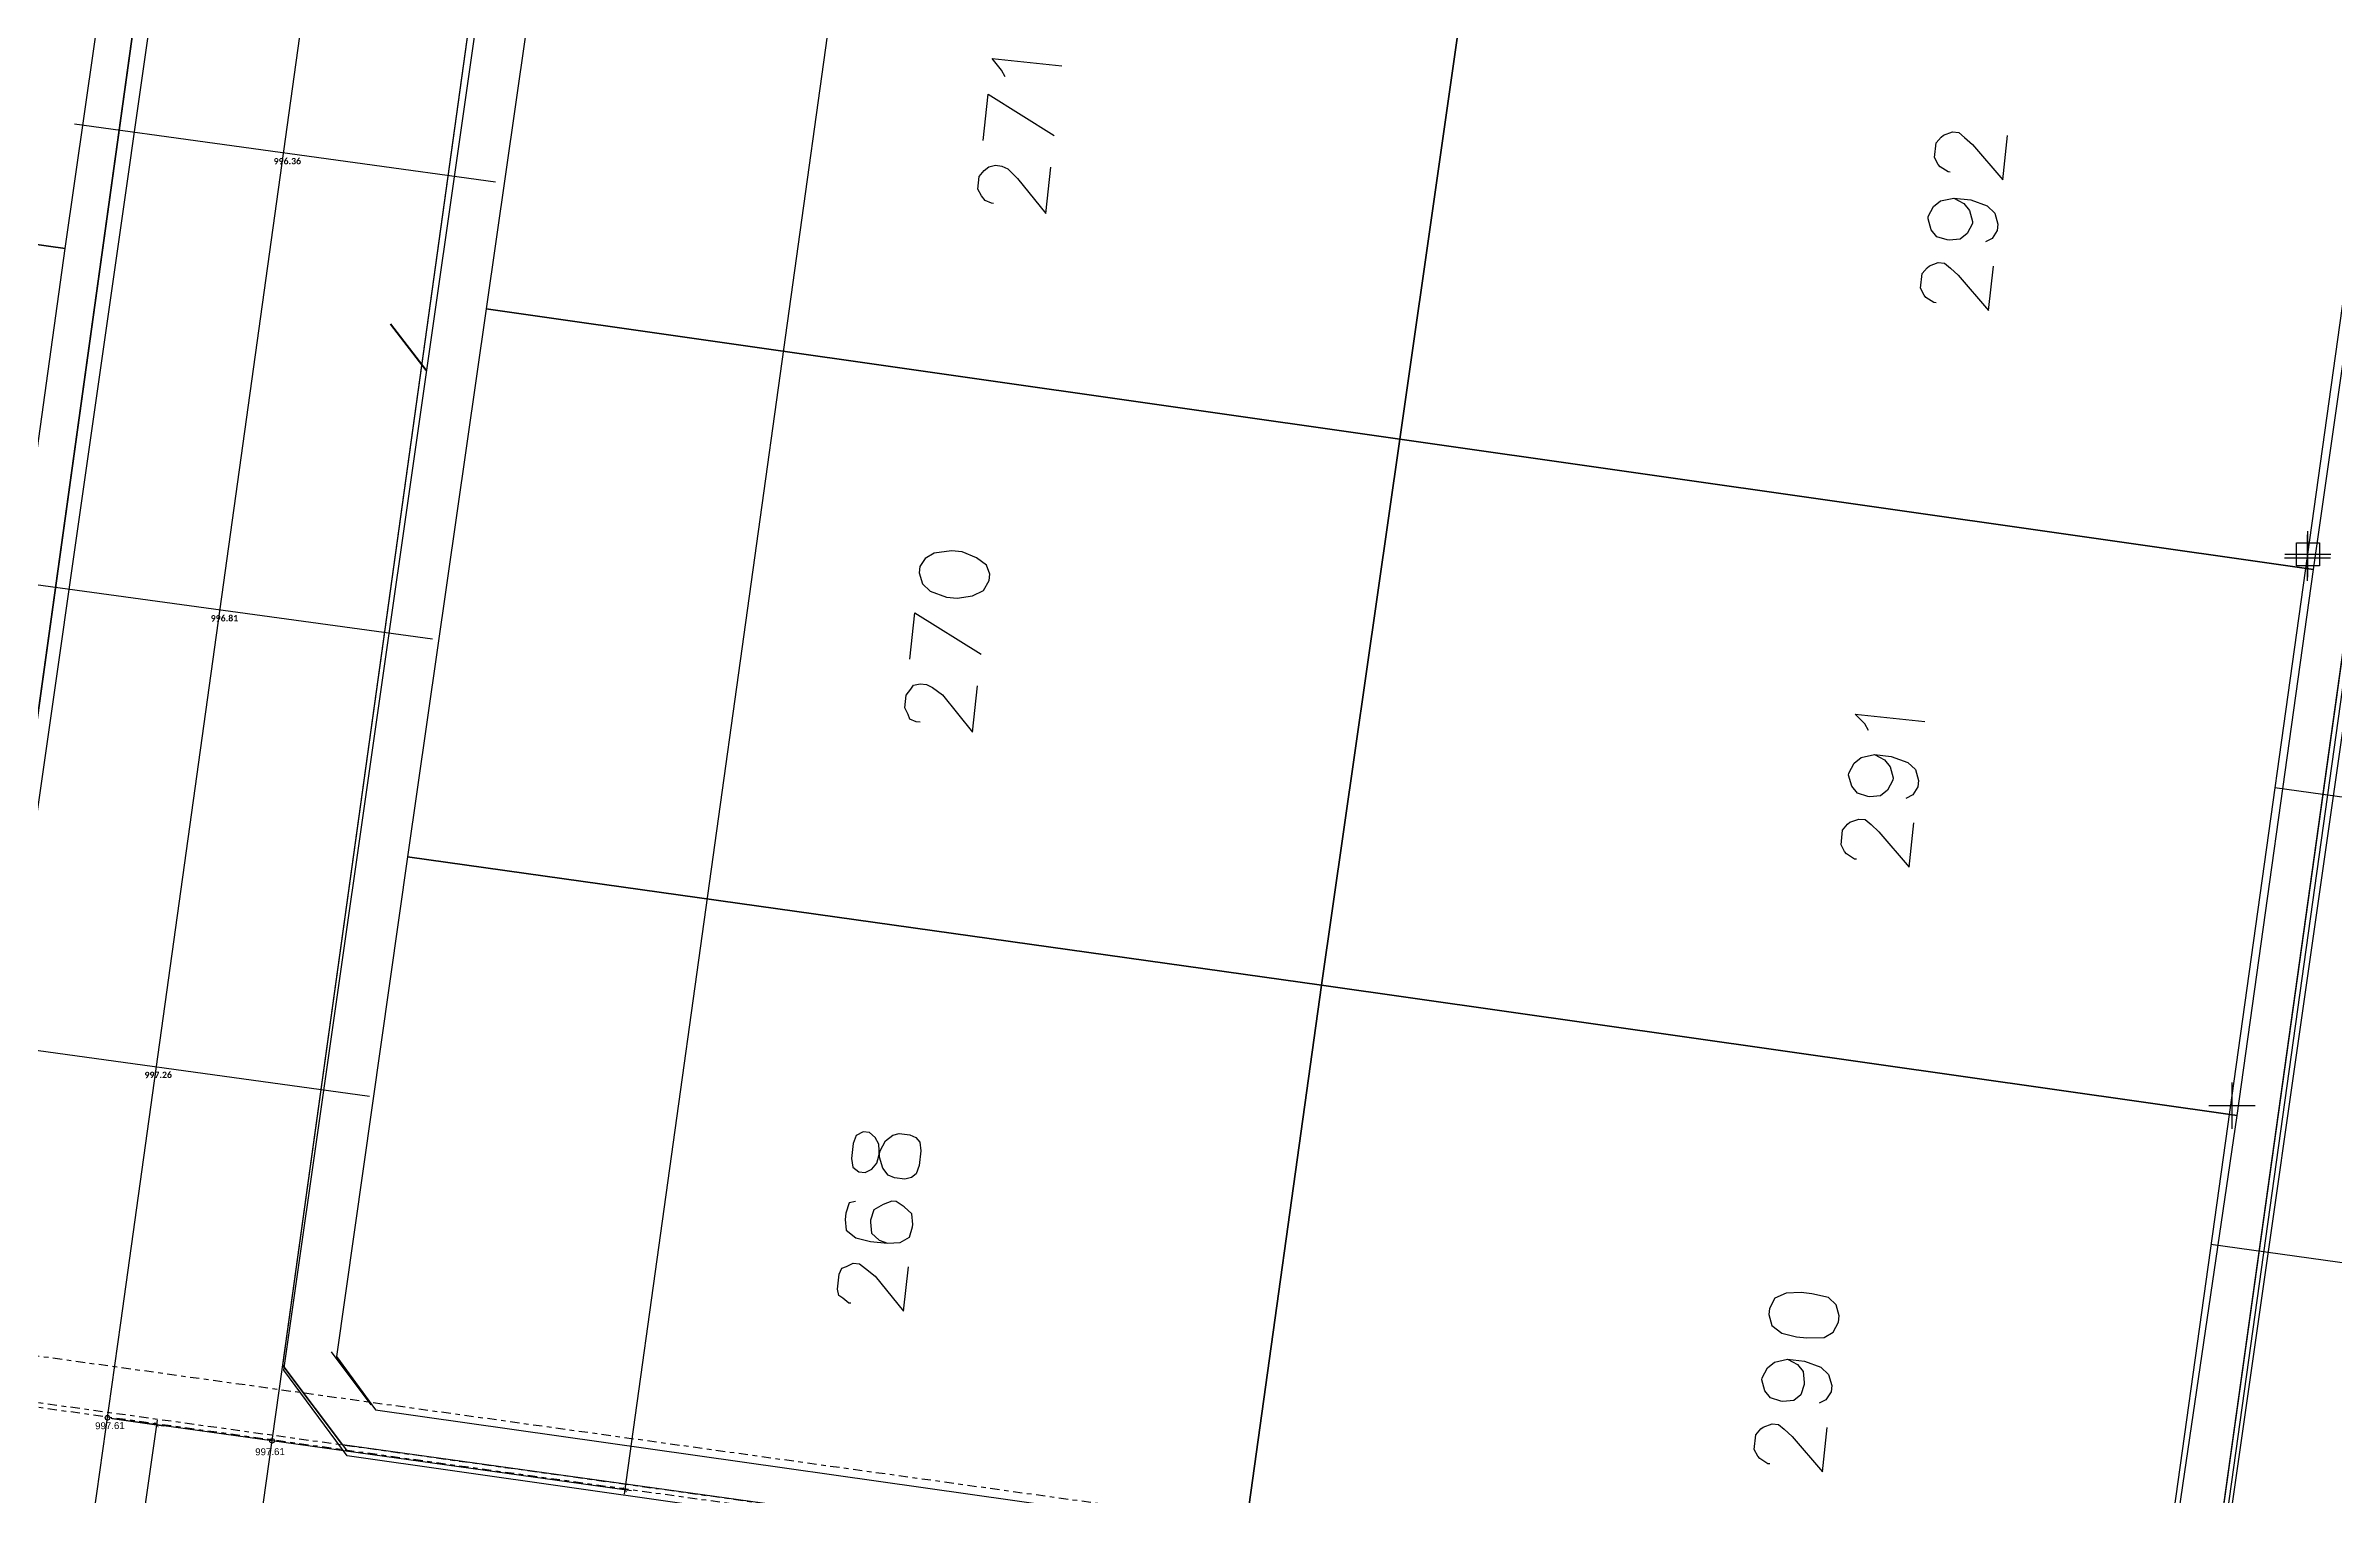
# Model space of a CAD drawing. Header units: metres. Extents: x 678 to 2349, y 417 to 1219.
# Drawn here: x 1008.69 to 1058.26, y 1037.1 to 1068.51 of the extents above; entities that cross this region are included whole.
import ezdxf

# ---------------------------------------------------------------- set-up
doc = ezdxf.new("R2010")
doc.units = ezdxf.units.M
doc.header["$PDMODE"] = 32
doc.header["$PDSIZE"] = 1.5
doc.linetypes.add('CENTRO1', pattern=[0.44, 0.2, -0.08, 0.08, -0.08])
for name, color, linetype in [('12-CONDICIONES EXISTENTES', 2, 'Continuous'), ('C-ANNO-MATC-TEXT', 150, 'Continuous'), ('C-ROAD-CNTR-N', 92, 'Continuous'), ('C-ROAD-PROF-TEXT', 11, 'Continuous'), ('PUNTOS V', 4, 'Continuous'), ('V-NODE', 1, 'Continuous')]:
    doc.layers.add(name, color=color, linetype=linetype)
doc.layers.add('PDF2_area escolar', color=7, linetype='Continuous', true_color=0x989898)
doc.layers.add('PDF_Geometry', color=7, linetype='Continuous', true_color=0x797979)
doc.styles.add('CITY2', font='stylu.ttf', dxfattribs={"height": 0.2})
doc.styles.get("Standard").update_dxf_attribs({"font": 'arial.ttf'})
doc.dimstyles.new('COTAS2', dxfattribs={"dimtxt": 0.02, "dimasz": 0.1, "dimexe": 0.15, "dimexo": 0.08, "dimgap": 0.05, "dimtad": 1, "dimzin": 0, "dimdsep": 46, "dimtxsty": 'CITY2', "dimblk": 'ARCHTICK', "dimcen": 1, "dimdle": 0.1, "dimclrd": 1, "dimclre": 1, "dimclrt": 2, "dimadec": 0, "dimazin": 0, "dimtfac": 1, "dimtofl": 0, "dimtmove": 0, "dimatfit": 3, "dimldrblk": 'ARCHTICK', "dimfxl": 0.18, "dimtolj": 1, "dimtzin": 0, "dimarcsym": 0})

# ---------------------------------------------------------------- blocks, each defined once
blk = doc.blocks.new('base')
at = {"layer": 'PDF_Geometry', "lineweight": 25, "extrusion": (-0.000787417, 0.063364, 0.99799), "elevation": 0.026}
for points in [[(-314.355, -197.288), (-299.601, -195.681), (-292.744, -194.188), (-282.663, -192.111), (-274.476, -190.361), (-258.037, -185.154), (-248.029, -180.61), (-240.539, -177.71), (-228.643, -174.042), (-222.733, -172.714), (-217.384, -171.04), (-209.935, -169.248), (-202.16, -164.759), (-196.196, -160.284), (-195.073, -159.817), (-178.095, -157.457), (-154.298, -156.614), (-136.667, -154.611), (-124.436, -153.164), (-118.066, -151.474), (-100.79, -146.646), (-80.955, -140.967), (-73.385, -139.328), (-61.694, -135.822), (-40.504, -131.604), (-37.727, -130.872), (-17.661, -129.441), (1.311, -127.461), (21.092, -124.929), (41.006, -122.83), (47.376, -123.458), (63.592, -123.186), (81.402, -124.312), (85.639, -96.072), (88.705, -66.393), (92.811, -40.781), (97.16, -22.386), (100.596, -1.562), (102.483, 8.32), (109.691, 37.361), (117.528, 76.62), (126.217, 115.638), (131.513, 149.592), (134.682, 173.973), (136.916, 195.591), (139.956, 229.678), (141.558, 250.676), (142.614, 271.37), (143.252, 283.21), (147.066, 312.938), (152.58, 355.631), (153.554, 396.042), (150.869, 418.02), (151.777, 438.639), (150.959, 458.028), (151.777, 438.639), (150.869, 418.02), (153.554, 396.042), (152.58, 355.631), (147.066, 312.938), (143.252, 283.21), (142.614, 271.37), (141.558, 250.676), (139.956, 229.678), (136.916, 195.591), (134.682, 173.973), (131.513, 149.592), (126.217, 115.638), (117.528, 76.62), (109.691, 37.361), (102.483, 8.32), (100.596, -1.562), (97.16, -22.386), (92.811, -40.781), (88.705, -66.393), (85.639, -96.072), (81.402, -124.312), (63.592, -123.186), (47.376, -123.458), (41.006, -122.83), (21.092, -124.929), (1.311, -127.461), (-17.661, -129.441), (-37.727, -130.872), (-40.504, -131.604), (-61.694, -135.822), (-73.385, -139.328), (-80.955, -140.967), (-100.79, -146.646), (-118.066, -151.474), (-124.436, -153.164), (-136.667, -154.611), (-154.298, -156.614), (-178.095, -157.457), (-195.073, -159.817), (-196.196, -160.284), (-202.16, -164.759), (-209.935, -169.248), (-217.384, -171.04), (-222.733, -172.714), (-228.643, -174.042), (-240.539, -177.71), (-248.029, -180.61), (-258.037, -185.154), (-274.476, -190.361), (-282.663, -192.111), (-292.744, -194.188), (-299.601, -195.681), (-314.355, -197.288), (-312.178, -178.446), (-309.146, -157.898), (-306.876, -132.899), (-305.823, -118.002), (-298.643, -78.802), (-291.055, -45.077), (-282.252, -15.116), (-275.645, 10.473), (-270.319, 33.898), (-263.825, 63.164), (-258.15, 86.408), (-284.424, 123.888)], [(-147.362, -49.777), (-147.287, -49.925), (-147.086, -50.181), (-148.594, -49.999)], [(-146.871, -48.398), (-146.992, -49.404), (-148.412, -48.491)], [(-167.809, -47.452), (-167.764, -47.458), (-167.592, -47.571), (-167.552, -47.622), (-167.477, -47.771), (-167.515, -48.09), (-167.623, -48.217), (-167.674, -48.257), (-167.868, -48.326), (-168.005, -48.31), (-168.131, -48.202), (-168.298, -48.043), (-168.946, -47.269), (-169.062, -48.229)], [(-147.077, -47.029), (-147.031, -47.034), (-146.899, -47.096), (-146.819, -47.199), (-146.744, -47.347), (-146.777, -47.621), (-146.885, -47.747), (-146.988, -47.828), (-147.13, -47.857), (-147.267, -47.84), (-147.399, -47.778), (-147.605, -47.568), (-148.208, -46.8), (-148.33, -47.805)], [(-167.88, -46.887), (-168.098, -46.768), (-168.218, -46.615), (-168.282, -46.375), (-168.277, -46.329), (-168.158, -46.112), (-168.004, -45.991), (-167.77, -45.973), (-167.724, -45.979), (-167.501, -46.052), (-167.381, -46.205), (-167.317, -46.445), (-167.322, -46.491), (-167.441, -46.708), (-167.595, -46.829), (-167.88, -46.887), (-168.246, -46.843), (-168.601, -46.708), (-168.767, -46.549), (-168.831, -46.309), (-168.814, -46.172), (-168.701, -46), (-168.553, -45.925)], [(-167.468, -44.618), (-167.422, -44.624), (-167.25, -44.737), (-167.21, -44.789), (-167.135, -44.937), (-167.174, -45.257), (-167.282, -45.383), (-167.333, -45.423), (-167.527, -45.492), (-167.664, -45.476), (-167.79, -45.368), (-167.956, -45.209), (-168.605, -44.435), (-168.721, -45.395)], [(-145.145, -37.153), (-145.266, -38.158), (-146.686, -37.245)], [(-145.351, -35.783), (-145.26, -35.794), (-145.128, -35.856), (-145.093, -35.953), (-145.018, -36.101), (-145.051, -36.376), (-145.159, -36.502), (-145.216, -36.588), (-145.359, -36.617), (-145.496, -36.6), (-145.627, -36.538), (-145.839, -36.373), (-146.483, -35.554), (-146.604, -36.559)], [(-165.887, -35.349), (-165.812, -35.497), (-165.606, -35.708), (-167.114, -35.526)], [(-166.01, -34.824), (-166.227, -34.705), (-166.348, -34.552), (-166.412, -34.312), (-166.406, -34.266), (-166.287, -34.049), (-166.134, -33.928), (-165.9, -33.91), (-165.854, -33.916), (-165.631, -33.989), (-165.51, -34.143), (-165.446, -34.382), (-165.452, -34.428), (-165.571, -34.645), (-165.724, -34.766), (-166.01, -34.824), (-166.375, -34.78), (-166.73, -34.645), (-166.896, -34.486), (-166.96, -34.246), (-166.944, -34.109), (-166.83, -33.937), (-166.682, -33.862)], [(-165.597, -32.555), (-165.551, -32.561), (-165.38, -32.674), (-165.339, -32.726), (-165.265, -32.874), (-165.303, -33.194), (-165.411, -33.32), (-165.462, -33.36), (-165.656, -33.429), (-165.793, -33.413), (-165.919, -33.305), (-166.086, -33.146), (-166.734, -32.372), (-166.85, -33.332)], [(-143.821, -25.395), (-143.679, -25.366), (-143.605, -25.143), (-143.589, -25.005), (-143.607, -24.771), (-143.819, -24.607), (-144.133, -24.522), (-144.499, -24.478), (-144.779, -24.491), (-144.978, -24.606), (-145.051, -24.829), (-145.057, -24.875), (-145.039, -25.109), (-144.872, -25.268), (-144.701, -25.382), (-144.609, -25.393), (-144.415, -25.323), (-144.216, -25.208), (-144.143, -24.985), (-144.137, -24.939), (-144.155, -24.705), (-144.322, -24.546), (-144.499, -24.478)], [(-143.694, -23.184), (-143.648, -23.19), (-143.522, -23.298), (-143.436, -23.354), (-143.407, -23.497), (-143.446, -23.817), (-143.508, -23.949), (-143.605, -23.983), (-143.753, -24.058), (-143.89, -24.042), (-144.016, -23.934), (-144.228, -23.769), (-144.831, -23.001), (-144.947, -23.961)], [(-132.739, -20.006), (-131.388, -21.885)], [(-163.967, -21.716), (-164.184, -21.597), (-164.305, -21.443), (-164.323, -21.209), (-164.317, -21.163), (-164.244, -20.94), (-164.091, -20.82), (-163.856, -20.801), (-163.811, -20.807), (-163.588, -20.88), (-163.467, -21.034), (-163.403, -21.273), (-163.409, -21.319), (-163.528, -21.537), (-163.681, -21.657), (-163.967, -21.716), (-164.332, -21.672), (-164.687, -21.536), (-164.853, -21.377), (-164.917, -21.137), (-164.901, -21), (-164.787, -20.828), (-164.639, -20.754)], [(-163.554, -19.447), (-163.508, -19.452), (-163.337, -19.566), (-163.296, -19.617), (-163.222, -19.765), (-163.26, -20.085), (-163.368, -20.211), (-163.419, -20.251), (-163.613, -20.321), (-163.75, -20.304), (-163.876, -20.196), (-164.043, -20.037), (-164.691, -19.263), (-164.807, -20.223)]]:
    blk.add_lwpolyline(points, dxfattribs=at)
for points in [[(-158.259, -127.526), (-188.122, -122.908), (-189.472, -121.03), (-173.08, -15.378), (-171.202, -14.027), (-132.739, -20.006), (-131.388, -21.885), (-147.503, -125.622), (-149.221, -127.178)], [(-138.576, -126.188), (-140.244, -124.642), (-124.468, -22.95), (-122.584, -21.554), (-84.121, -27.533), (-82.771, -29.411), (-95.915, -114.263), (-97.512, -115.972)], [(-126.957, -46.3), (-128.8, -58.134), (-109.045, -61.209), (-107.197, -49.329)], [(-155.814, -41.803), (-157.663, -53.683), (-137.903, -56.713), (-136.06, -44.878)], [(-175.569, -38.727), (-177.417, -50.607), (-157.663, -53.683), (-155.814, -41.803)], [(-125.154, -34.414), (-126.957, -46.3), (-107.197, -49.329), (-105.354, -37.495)], [(-153.971, -29.968), (-155.814, -41.803), (-136.06, -44.878), (-134.211, -32.998)], [(-173.771, -26.887), (-175.569, -38.727), (-155.814, -41.803), (-153.971, -29.968)], [(-145.371, -39.027), (-145.435, -38.787), (-145.601, -38.628), (-145.956, -38.492), (-146.184, -38.465), (-146.515, -38.518), (-146.76, -38.627), (-146.879, -38.845), (-146.896, -38.982), (-146.826, -39.176), (-146.614, -39.34), (-146.305, -39.47), (-146.077, -39.498), (-145.7, -39.451), (-145.501, -39.336), (-145.387, -39.164)], [(-152.168, -18.083), (-153.971, -29.968), (-134.211, -32.998), (-132.535, -22.164), (-133.368, -20.997)], [(-172.044, -16.013), (-173.771, -26.887), (-153.971, -29.968), (-152.168, -18.083), (-170.922, -15.174)], [(-143.748, -26.331), (-143.772, -26.143), (-143.898, -26.035), (-144.035, -26.018), (-144.184, -26.093), (-144.291, -26.219), (-144.37, -26.488), (-144.489, -26.705), (-144.643, -26.826), (-144.785, -26.855), (-145.014, -26.828), (-145.146, -26.765), (-145.226, -26.663), (-145.25, -26.475), (-145.211, -26.155), (-145.143, -25.977), (-145.041, -25.897), (-144.898, -25.868), (-144.67, -25.895), (-144.538, -25.958), (-144.418, -26.111), (-144.354, -26.351), (-144.341, -26.631), (-144.266, -26.779), (-144.14, -26.887), (-144.003, -26.903), (-143.855, -26.828), (-143.787, -26.651)], [(-163.574, -22.69), (-163.638, -22.451), (-163.85, -22.286), (-164.164, -22.202), (-164.393, -22.174), (-164.764, -22.176), (-164.963, -22.291), (-165.082, -22.509), (-165.099, -22.646), (-165.035, -22.885), (-164.869, -23.044), (-164.508, -23.134), (-164.28, -23.162), (-163.954, -23.155), (-163.709, -23.045), (-163.59, -22.827)]]:
    blk.add_lwpolyline(points, close=True, dxfattribs=at)
at = {"layer": 'PDF_Geometry', "color": 215, "lineweight": 50, "true_color": 0xa9529f, "extrusion": (-0.000787417, 0.063364, 0.99799), "elevation": 0.026}
blk.add_lwpolyline([(-134.741, -43.553), (-133.982, -44.572)], dxfattribs=at)
blk = doc.blocks.new('_ArchTick')
at = {"color": 0, "linetype": 'ByBlock', "const_width": 0.15}
blk.add_lwpolyline([(-0.5, -0.5), (0.5, 0.5)], dxfattribs=at)
blk = doc.blocks.new('*D4327')
at = {"layer": 'Defpoints', "color": 0, "transparency": 16777216}
for p in [(1024.857, 1145.434, 2001.659), (1010.026, 1038.779, 2001.659), (1021.231, 1037.22)]:
    blk.add_point(p, dxfattribs=at)
at = {"layer": 'PUNTOS V', "color": 1, "linetype": 'Continuous', "lineweight": -2, "transparency": 16777216}
for p, q in [((1024.936, 1145.423), (1036.211, 1143.855)), ((1010.105, 1038.768), (1021.38, 1037.2))]:
    blk.add_line(p, q, dxfattribs=at)
at = {"layer": 'PUNTOS V', "color": 1, "lineweight": -2, "transparency": 16777216}
blk.add_line((1036.076, 1143.975), (1021.217, 1037.121), dxfattribs=at)
at = {"layer": 'PUNTOS V', "color": 1, "lineweight": -2, "transparency": 16777216, "xscale": 0.1, "yscale": 0.1, "zscale": 0.1}
for p, rotation in [((1036.062, 1143.876), 82.08340554264227), ((1021.231, 1037.22), 262.0834055426423)]:
    blk.add_blockref('_ArchTick', p, dxfattribs=dict(at, rotation=rotation))
at = {"layer": 'PUNTOS V', "color": 2, "transparency": 16777216, "insert": (1028.487, 1090.543), "char_height": 0.2, "attachment_point": 5, "rotation": 82.0834, "style": 'CITY2'}
blk.add_mtext('\\A1;107.68', dxfattribs=at)
blk = doc.blocks.new('*D4328')
at = {"layer": 'Defpoints', "color": 0, "transparency": 16777216}
for p in [(1010.046, 1038.776, 996.877), (1007.739, 1024.074, 996.877), (1008.992, 1023.895)]:
    blk.add_point(p, dxfattribs=at)
at = {"layer": 'PUNTOS V', "color": 1, "lineweight": -2, "transparency": 16777216}
blk.add_line((1011.103, 1038.726), (1008.978, 1023.796), dxfattribs=at)
at = {"layer": 'PUNTOS V', "color": 1, "linetype": 'Continuous', "lineweight": -2, "transparency": 16777216}
for p, q in [((1010.125, 1038.764), (1011.237, 1038.606)), ((1007.818, 1024.062), (1009.141, 1023.874))]:
    blk.add_line(p, q, dxfattribs=at)
at = {"layer": 'PUNTOS V', "color": 1, "lineweight": -2, "transparency": 16777216, "xscale": 0.1, "yscale": 0.1, "zscale": 0.1}
for p, rotation in [((1011.089, 1038.627), 81.8991542209361), ((1008.992, 1023.895), 261.8991542209362)]:
    blk.add_blockref('_ArchTick', p, dxfattribs=dict(at, rotation=rotation))
at = {"layer": 'PUNTOS V', "color": 2, "transparency": 16777216, "insert": (1009.888, 1031.283), "char_height": 0.2, "attachment_point": 5, "rotation": 81.8992, "style": 'CITY2'}
blk.add_mtext('\\A1;14.88', dxfattribs=at)
blk = doc.blocks.new('*U4421')
at = {"color": 0, "linetype": 'ByBlock', "lineweight": -2, "transparency": 16777216}
for p, q in [((0, -1), (0, 1)), ((-1, 0), (1, 0))]:
    blk.add_line(p, q, dxfattribs=at)
blk = doc.blocks.new('*U4694', base_point=(1056.048, 1045.545, 998.735))
at = {"layer": 'V-NODE', "color": 5, "lineweight": -2, "xscale": 0.5, "yscale": 0.5, "zscale": 0.5}
blk.add_blockref('*U4421', (1056.048, 1045.545, 998.735), dxfattribs=at)
blk = doc.blocks.new('*U4697', base_point=(1057.683, 1057.419, 998.285))
at = {"layer": 'V-NODE', "color": 5, "lineweight": -2, "xscale": 0.5, "yscale": 0.5, "zscale": 0.5}
blk.add_blockref('*U4421', (1057.683, 1057.419, 998.285), dxfattribs=at)
blk = doc.blocks.new('*U4907')
at = {"color": 0, "linetype": 'ByBlock', "lineweight": -2, "transparency": 16777216}
for p, q in [((0, -1), (0, 1)), ((-1, 0), (1, 0))]:
    blk.add_line(p, q, dxfattribs=at)
blk.add_lwpolyline([(-0.5, -0.5), (-0.5, 0.5), (0.5, 0.5), (0.5, -0.5)], close=True, dxfattribs=at)

msp = doc.modelspace()

# ---------------------------------------------------------------- linework, layer by layer
for points, elevation in [([(1055.41917, 1033.69195), (1054.1571, 1032.76256), (1015.11672, 1038.19251), (1013.82071, 1039.91108), (1028.25455, 1143.7276), (1030.3175, 1145.63878), (1031.94164, 1145.69979), (1039.028, 1145.966), (1048.25846, 1144.69252), (1058.15693, 1143.27009), (1069.06964, 1141.68885), (1070.26463, 1140.03573)], 0.003), ([(1006.69073, 1040.91278), (1004.95632, 1039.60567), (966.43486, 1044.96344), (965.12265, 1046.73826), (977.095, 1131.955), (978.57588, 1133.58751), (1019.53599, 1144.07167), (1020.87063, 1142.90279)], 1997.107)]:
    msp.add_lwpolyline(points, close=True, dxfattribs=dict(elevation=elevation))
at = {"layer": '12-CONDICIONES EXISTENTES', "color": 1}
for points, elevation in [([(1008.82007, 1030.20376), (1010.3155, 1040.837), (1024.85711, 1145.43367)], 2001.659), ([(1001.65424, 952.31996), (1011.39039, 1022.63033), (1013.88081, 1040.33846), (1028.25455, 1143.7276)], 2001.659), ([(994.52229, 953.30755), (1004.25949, 1023.62549), (1006.75019, 1041.33554), (1020.87063, 1142.90279)], 2001.659), ([(1009.31129, 1066.81878), (1018.42829, 1065.56478)], 994.107), ([(1007.94867, 1056.91205), (1017.06567, 1055.65805)], 994.107), ([(1066.1861, 1051.14864), (1056.97542, 1052.43444)], 996.877), ([(1006.58605, 1047.00533), (1015.70305, 1045.75133)], 994.107), ([(1064.80352, 1041.24468), (1055.59284, 1042.53048)], 996.877), ([(1014.874, 1040.21), (1015.732, 1039.059)], 1997.276), ([(1013.82071, 1039.91108), (1015.22505, 1038.04886)], 1997.276)]:
    msp.add_lwpolyline(points, dxfattribs=dict(at, elevation=elevation))
at = {"layer": '12-CONDICIONES EXISTENTES', "color": 1, "linetype": 'CENTRO1', "elevation": 997.203}
for points in [[(960.31226, 1046.82463), (1160.5554, 1018.97374)], [(960.20032, 1045.72961), (1160.40387, 1017.88423)]]:
    msp.add_lwpolyline(points, dxfattribs=at)
at = {"layer": '12-CONDICIONES EXISTENTES', "color": 7, "linetype": 'CENTRO1', "true_color": 0xffffff, "elevation": 997.203}
msp.add_lwpolyline([(960.19931, 1045.83071), (1160.41764, 1017.98327)], dxfattribs=at)
at = {"layer": '12-CONDICIONES EXISTENTES', "color": 1}
for centre in [(1010.026, 1038.77852, 2001.659), (1013.59092, 1038.27716, 2001.659)]:
    msp.add_circle(centre, 0.05, dxfattribs=at)
at = {"layer": 'C-ROAD-CNTR-N', "color": 92, "linetype": 'Continuous', "lineweight": -3}
for p, q in [((1069.9566, 1145.42373, 0.003), (1030.71989, 864.35585, 0.003)), ((1071.09556, 1145.26474, 0.003), (1031.85892, 864.19738, 0.003))]:
    msp.add_line(p, q, dxfattribs=at)
at = {"layer": 'C-ROAD-CNTR-N', "color": 7, "linetype": 'Continuous', "lineweight": -3}
msp.add_line((1070.99652, 1145.27856, 0.003), (1031.75988, 864.21121, 0.003), dxfattribs=at)

# ---------------------------------------------------------------- block references
at = {"layer": 'C-ANNO-MATC-TEXT', "lineweight": -2, "xscale": 0.5, "yscale": 0.5, "zscale": 0.5}
msp.add_blockref('*U4907', (1057.693, 1057.494, 998.306), dxfattribs=at)
at = {"layer": 'PDF2_area escolar'}
msp.add_blockref('base', (882.736, 1016.336, 999.038), dxfattribs=at)
at = {"layer": 'V-NODE'}
for name, p in [('*U4697', (1057.685, 1057.417, 998.288)), ('*U4694', (1056.05, 1045.543, 998.738))]:
    msp.add_blockref(name, p, dxfattribs=at)

# ---------------------------------------------------------------- texts
at = {"layer": 'C-ROAD-PROF-TEXT', "color": 11, "linetype": 'Continuous', "lineweight": -3, "char_height": 0.15, "attachment_point": 8, "rotation": 0.571108}
for s, insert in [('{\\fCalibri|b1|i0|c0|p34;\\H0.91667x;\\C256;996.36}', (1013.9229, 1065.94267, 986.202)), ('{\\fCalibri|b1|i0|c0|p34;\\H0.91667x;\\C256;996.81}', (1012.56027, 1056.03594, 986.202)), ('{\\fCalibri|b1|i0|c0|p34;\\H0.91667x;\\C256;997.26}', (1011.12578, 1046.1391, 986.202)), ('{\\C2;997.61}', (1010.07911, 1038.52941, 1993.754)), ('{\\C2;997.61}', (1013.54702, 1037.96505, 2001.659))]:
    msp.add_mtext(s, dxfattribs=dict(at, insert=insert))

# ---------------------------------------------------------------- dimensions: what is measured, and where the dimension line sits
at = {"layer": 'PUNTOS V', "color": 1}
dim = msp.add_linear_dim(base=(1021.23112, 1037.22038), p1=(1024.85711, 1145.43367, 2001.659), p2=(1010.026, 1038.77853, 2001.659), angle=262.083406, dimstyle='COTAS2', dxfattribs=at)
dim.commit()
dim.dimension.update_dxf_attribs({"geometry": '*D4327', "text_midpoint": (1028.64296, 1090.52122), "dimtype": 161})
dim = msp.add_linear_dim(base=(1008.992, 1023.89532), p1=(1010.04597, 1038.77572, 996.877), p2=(1007.73854, 1024.07373, 996.877), angle=81.899154, dimstyle='COTAS2', override={"dimtmove": 1}, dxfattribs=at)
dim.commit()
dim.dimension.update_dxf_attribs({"geometry": '*D4328', "text_midpoint": (1009.88752, 1031.28306)})

doc.saveas('drawing.dxf')
